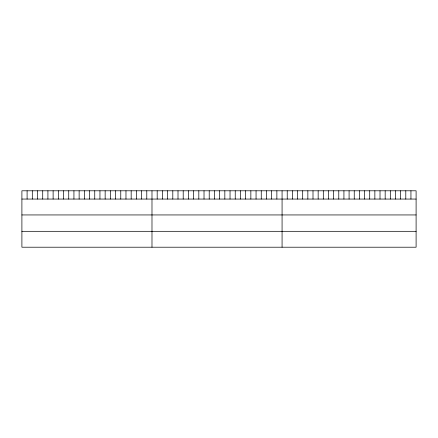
<?xml version="1.0" encoding="UTF-8"?>
<svg xmlns="http://www.w3.org/2000/svg" width="438" height="438" viewBox="0 0 438 438"><rect width="100%" height="100%" fill="white"/><g stroke="black" fill="none" stroke-linecap="round" stroke-linejoin="round"><path stroke-width="0.66" d="M416.1 199.055L416.1 247.207L21.9 247.207L21.9 190.793L416.1 190.793L416.1 199.055L21.9 199.055M21.9 214.943L416.1 214.943M21.9 231.319L416.1 231.319M410.943 190.793L410.943 199.055M405.791 190.793L405.791 199.055M400.633 190.793L400.633 199.055M395.481 190.793L395.481 199.055M390.324 190.793L390.324 199.055M385.172 190.793L385.172 199.055M380.014 190.793L380.014 199.055M374.862 190.793L374.862 199.055M369.705 190.793L369.705 199.055M364.553 190.793L364.553 199.055M359.395 190.793L359.395 199.055M354.243 190.793L354.243 199.055M349.086 190.793L349.086 199.055M343.929 190.793L343.929 199.055M338.777 190.793L338.777 199.055M333.619 190.793L333.619 199.055M328.467 190.793L328.467 199.055M323.31 190.793L323.31 199.055M318.158 190.793L318.158 199.055M313 190.793L313 199.055M307.848 190.793L307.848 199.055M302.691 190.793L302.691 199.055M297.539 190.793L297.539 199.055M292.381 190.793L292.381 199.055M287.229 190.793L287.229 199.055M282.072 190.793L282.072 247.207M276.871 190.793L276.871 199.055M271.664 190.793L271.664 199.055M266.463 190.793L266.463 199.055M261.256 190.793L261.256 199.055M256.055 190.793L256.055 199.055M250.854 190.793L250.854 199.055M245.647 190.793L245.647 199.055M240.446 190.793L240.446 199.055M235.239 190.793L235.239 199.055M230.038 190.793L230.038 199.055M224.836 190.793L224.836 199.055M219.63 190.793L219.63 199.055M214.428 190.793L214.428 199.055M209.222 190.793L209.222 199.055M204.02 190.793L204.02 199.055M198.819 190.793L198.819 199.055M193.612 190.793L193.612 199.055M188.411 190.793L188.411 199.055M183.204 190.793L183.204 199.055M178.003 190.793L178.003 199.055M172.802 190.793L172.802 199.055M167.595 190.793L167.595 199.055M162.394 190.793L162.394 199.055M157.187 190.793L157.187 199.055M151.986 190.793L151.986 247.207M146.785 190.793L146.785 199.055M141.578 190.793L141.578 199.055M136.377 190.793L136.377 199.055M131.17 190.793L131.17 199.055M125.969 190.793L125.969 199.055M120.768 190.793L120.768 199.055M115.561 190.793L115.561 199.055M110.36 190.793L110.36 199.055M105.153 190.793L105.153 199.055M99.952 190.793L99.952 199.055M94.75 190.793L94.75 199.055M89.544 190.793L89.544 199.055M84.342 190.793L84.342 199.055M79.136 190.793L79.136 199.055M73.934 190.793L73.934 199.055M68.733 190.793L68.733 199.055M63.526 190.793L63.526 199.055M58.325 190.793L58.325 199.055M53.118 190.793L53.118 199.055M47.917 190.793L47.917 199.055M42.716 190.793L42.716 199.055M37.509 190.793L37.509 199.055M32.308 190.793L32.308 199.055M27.101 190.793L27.101 199.055"/></g></svg>
